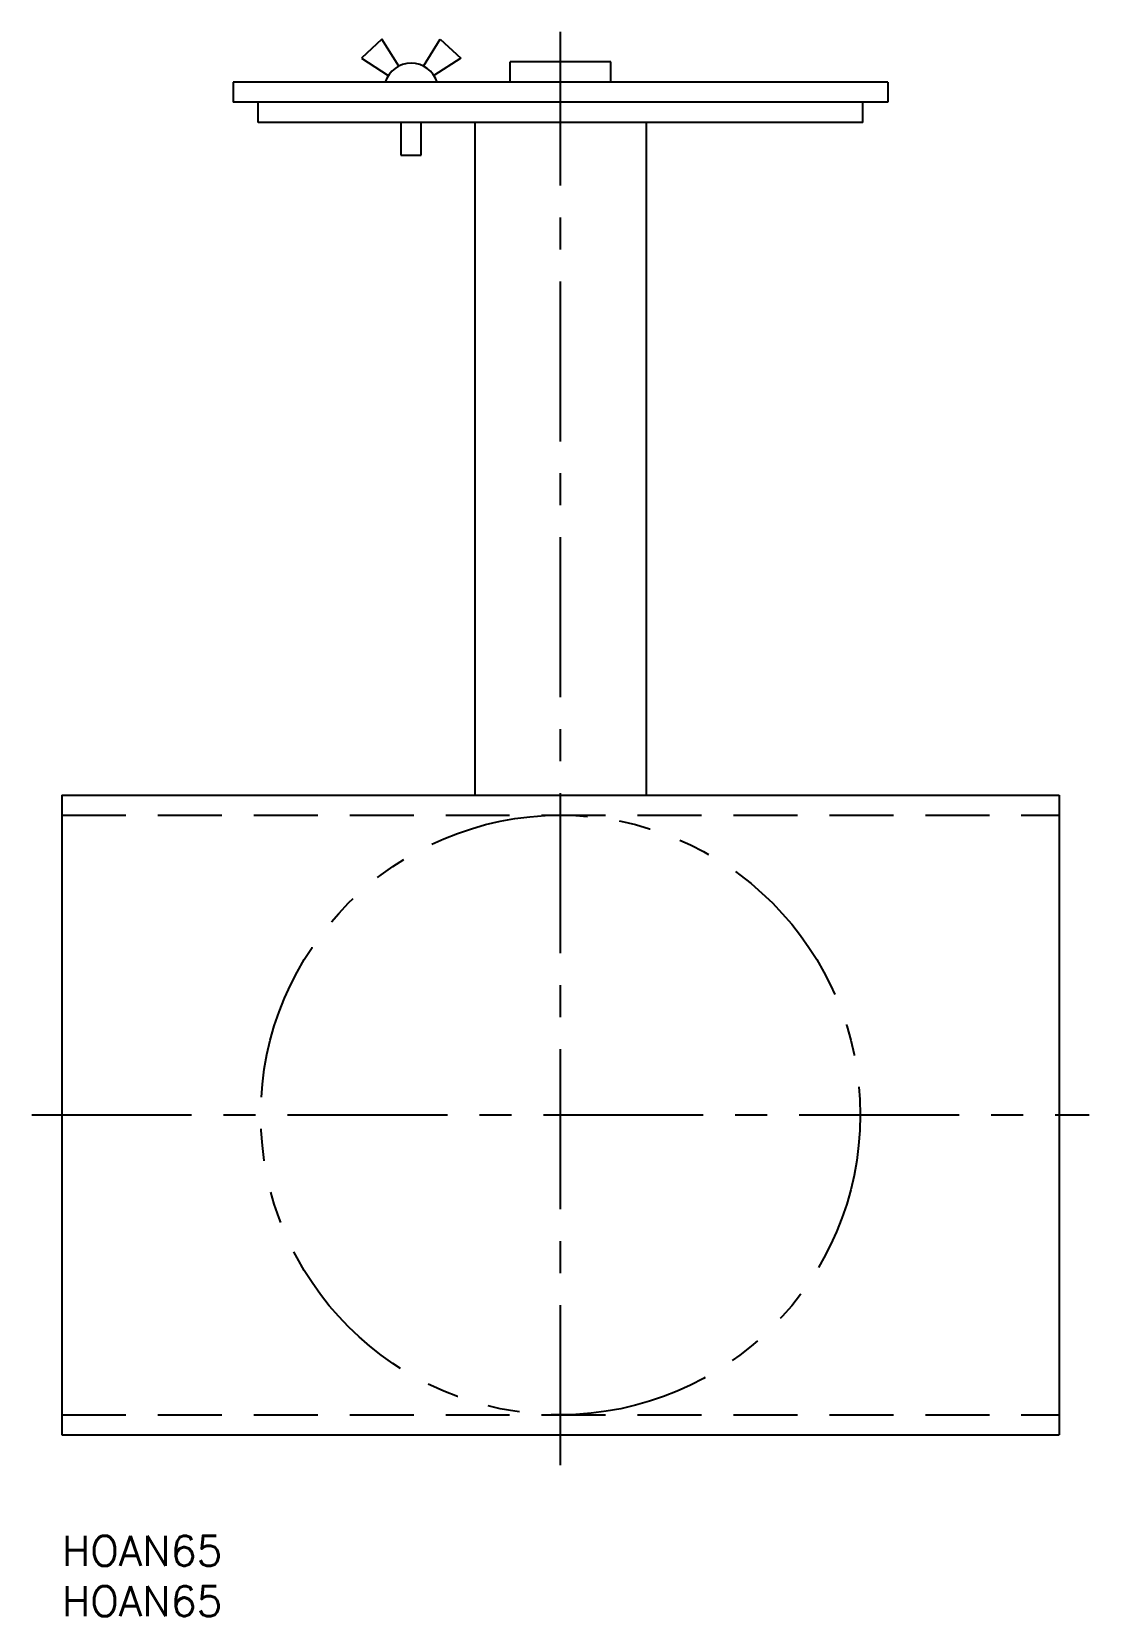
# Model space of a CAD drawing. Extents: x -3 to 102, y -8 to 149.
import ezdxf

# ---------------------------------------------------------------- set-up
doc = ezdxf.new("R2010")
doc.units = 0
doc.header["$LTSCALE"] = 0.5
for name, pattern in [('CENTER', [50.8, 31.75, -6.35, 6.35, -6.35]), ('DASHED', [19.05, 12.7, -6.35]), ('PHANTOM', [63.5, 31.75, -6.35, 6.35, -6.35, 6.35, -6.35])]:
    doc.linetypes.add(name, pattern=pattern)
for name, color, linetype in [('MSM_CENTER', 1, 'CENTER'), ('MSM_CONTINUOUS', 7, 'CONTINUOUS'), ('MSM_DASHED', 4, 'DASHED'), ('MSM_IMAGINARY', 6, 'PHANTOM'), ('MSM_PART_NUMBER', 7, 'CONTINUOUS')]:
    doc.layers.add(name, color=color, linetype=linetype)
doc.styles.get("Standard").update_dxf_attribs({"font": 'txt.shx', "height": 3, "bigfont": 'bigfont.shx'})

# ---------------------------------------------------------------- blocks, each defined once
blk = doc.blocks.new('*U2')
at = {"layer": 'MSM_PART_NUMBER'}
blk.add_text('HOAN65', height=3, dxfattribs=at).set_placement((0, -3))
blk = doc.blocks.new('*U3')
at = {"layer": 'MSM_PART_NUMBER'}
blk.add_text('HOAN65', height=3, dxfattribs=at).set_placement((0, -8))

msp = doc.modelspace()

# ---------------------------------------------------------------- linework, layer by layer
at = {"layer": 'MSM_CENTER'}
for p, q in [((49.5, 7), (49.5, 149.25)), ((-3, 41.75), (102, 41.75))]:
    msp.add_line(p, q, dxfattribs=at)
at = {"layer": 'MSM_CONTINUOUS'}
for p, q in [((31.76, 148.5), (29.73, 146.64)), ((33.44, 145.83), (31.76, 148.5)), ((35.89, 145.83), (37.57, 148.5)), ((37.57, 148.5), (39.6, 146.64)), ((29.73, 146.64), (32.4, 144.9)), ((39.6, 146.64), (36.94, 144.9)), ((54.5, 146.25), (44.5, 146.25)), ((44.5, 144.25), (44.5, 146.25)), ((54.5, 144.25), (54.5, 146.25)), ((82, 144.25), (17, 144.25)), ((17, 144.25), (17, 142.25)), ((82, 144.25), (82, 142.25)), ((82, 142.25), (17, 142.25)), ((19.5, 140.25), (19.5, 142.25)), ((79.5, 140.25), (79.5, 142.25)), ((79.5, 140.25), (19.5, 140.25)), ((33.66, 140.25), (33.66, 136.99)), ((35.67, 136.99), (35.67, 140.25)), ((41, 140.25), (41, 73.5)), ((58, 140.25), (58, 73.5)), ((33.66, 136.99), (35.67, 136.99)), ((0, 73.5), (99, 73.5)), ((0, 73.5), (0, 10)), ((99, 73.5), (99, 10)), ((0, 10), (99, 10))]:
    msp.add_line(p, q, dxfattribs=at)
msp.add_arc((34.67, 143.41), 2.71, 17.8233, 162.1767, dxfattribs=at)
at = {"layer": 'MSM_DASHED'}
for p, q in [((0, 71.5), (99, 71.5)), ((0, 12), (99, 12))]:
    msp.add_line(p, q, dxfattribs=at)
at = {"layer": 'MSM_IMAGINARY'}
msp.add_circle((49.5, 41.75), 29.75, dxfattribs=at)

# ---------------------------------------------------------------- block references
at = {"layer": 'MSM_CONTINUOUS'}
for name in ['*U2', '*U3']:
    msp.add_blockref(name, (0, 0), dxfattribs=at)

doc.saveas('drawing.dxf')
